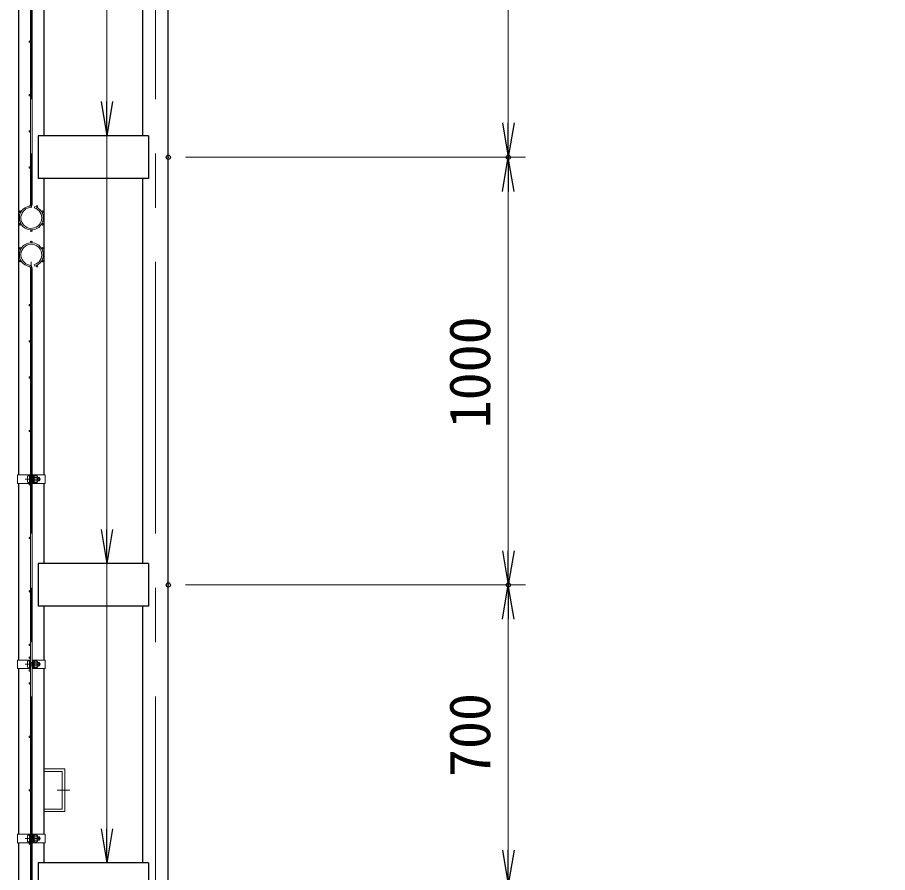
# Model space of a CAD drawing. Units: millimetres, scale not verified. Extents: x -8400 to 8400, y -5940 to 5940.
# Drawn here: x -1921 to 113, y -1890 to 110 of the extents above; entities that cross this region are included whole.
import ezdxf
from ezdxf.enums import TextEntityAlignment as Align

# ---------------------------------------------------------------- set-up
doc = ezdxf.new("R2010")
doc.units = ezdxf.units.MM
doc.header["$LTSCALE"] = 20
doc.header["$PDMODE"] = 32
doc.header["$PDSIZE"] = 10
doc.linetypes.add('USER1', pattern=[50.8, 31.75, -6.35, 6.35, -6.35])
for name, color, linetype, lineweight in [('0-3_D-STR1', 1, 'Continuous', 25), ('0-4_D-STR-DIM', 7, 'Continuous', 13), ('0-A_D-STR3', 3, 'Continuous', 13), ('0-B_D-STR2', 7, 'Continuous', 13), ('0-C_D-BMK', 2, 'USER1', 13), ('0-D_D-STR-TXT', 7, 'Continuous', 13)]:
    doc.layers.add(name, color=color, linetype=linetype, lineweight=lineweight)
doc.layers.add('0-5_0', color=7, linetype='Continuous')
doc.layers.add('0-6_Defpoints', color=7, linetype='Continuous')
doc.styles.add('ＭＳ ゴシック', font='')
doc.styles.get('ＭＳ ゴシック').set_extended_font_data('MS Gothic')

# ---------------------------------------------------------------- blocks, each defined once
blk = doc.blocks.new('_Open')
at = {"layer": '0-5_0'}
blk.add_line((-20, 3.333), (0, 0), dxfattribs=at)
blk.add_lwpolyline([(-20, -3.333), (0, 0), (-20, 0)], dxfattribs=at)

msp = doc.modelspace()

# ---------------------------------------------------------------- linework, layer by layer
at = {"layer": '0-3_D-STR1'}
for p, q in [((-1568.62, -3117), (-1568.62, 2092)), ((-1629.12, 733), (-1629.12, -167)), ((-1919.12, 180.25), (-1919.12, -959.75)), ((-1858.62, -167), (-1858.62, 180.25)), ((-1614.87, -167), (-1872.87, -167)), ((-1872.87, -167), (-1872.87, -267)), ((-1614.87, -167), (-1614.87, -267)), ((-1614.87, -267), (-1872.87, -267)), ((-1858.62, -959.75), (-1858.62, -267)), ((-1629.12, -267), (-1629.12, -1167)), ((-1919.12, -979.75), (-1919.12, -1392.5)), ((-1919.12, -979.75), (-1919.12, -1087)), ((-1858.62, -1167), (-1858.62, -979.75)), ((-1614.87, -1167), (-1872.87, -1167)), ((-1872.87, -1167), (-1872.87, -1267)), ((-1614.87, -1167), (-1614.87, -1267)), ((-1614.87, -1267), (-1872.87, -1267)), ((-1858.62, -1392.5), (-1858.62, -1267)), ((-1629.12, -1267), (-1629.12, -1867)), ((-1919.12, -1412.5), (-1919.12, -1799.75)), ((-1858.62, -1799.75), (-1858.62, -1412.5)), ((-1919.12, -1819.75), (-1919.12, -3117)), ((-1858.62, -1867), (-1858.62, -1819.75)), ((-1614.87, -1867), (-1872.87, -1867)), ((-1872.87, -1867), (-1872.87, -1967)), ((-1614.87, -1867), (-1614.87, -1967))]:
    msp.add_line(p, q, dxfattribs=at)
at = {"layer": '0-4_D-STR-DIM'}
for p, q in [((-773.87, -137), (-773.87, 703)), ((-1528.62, -217), (-733.87, -217)), ((-1528.62, -217), (-733.87, -217)), ((-773.87, -1137), (-773.87, -297)), ((-1528.62, -1217), (-733.87, -1217)), ((-1528.62, -1217), (-733.87, -1217)), ((-773.87, -1837), (-773.87, -1297))]:
    msp.add_line(p, q, dxfattribs=at)
at = {"layer": '0-6_Defpoints'}
for p in [(-1568.62, -217), (-1568.62, -217), (-773.87, -217), (-1568.62, -1217), (-1568.62, -1217), (-773.87, -1217)]:
    msp.add_point(p, dxfattribs=at)
at = {"layer": '0-A_D-STR3'}
for p, q in [((-1921.42, -959.75), (-1890.67, -959.75)), ((-1921.42, -959.75), (-1921.42, -979.75)), ((-1897.77, -963.25), (-1897.77, -976.25)), ((-1892.97, -979.75), (-1892.97, -959.75)), ((-1892.97, -961.75), (-1892.97, -977.75)), ((-1890.67, -979.75), (-1890.67, -959.75)), ((-1890.67, -965.75), (-1887.07, -965.75)), ((-1890.67, -966.42), (-1887.07, -966.42)), ((-1890.67, -973.07), (-1887.07, -973.07)), ((-1890.67, -973.75), (-1887.07, -973.75)), ((-1887.07, -979.75), (-1887.07, -959.75)), ((-1887.07, -959.75), (-1856.32, -959.75)), ((-1884.77, -979.75), (-1884.77, -959.75)), ((-1884.77, -965.25), (-1884.39, -962.09)), ((-1884.77, -965.25), (-1884.77, -974.25)), ((-1884.77, -974.25), (-1884.39, -977.41)), ((-1882.62, -962), (-1884.29, -962)), ((-1882.58, -969.75), (-1882.58, -962.02)), ((-1875.78, -965.99), (-1882.58, -965.99)), ((-1882.58, -969.75), (-1882.58, -977.47)), ((-1875.78, -973.5), (-1882.58, -973.5)), ((-1882.48, -962.24), (-1882.52, -962.07)), ((-1875.78, -962.24), (-1882.48, -962.24)), ((-1873.27, -964.75), (-1873.27, -974.75)), ((-1873.27, -965.75), (-1869.97, -965.75)), ((-1873.27, -966.42), (-1869.65, -966.42)), ((-1873.27, -973.07), (-1869.65, -973.07)), ((-1873.27, -973.75), (-1869.97, -973.75)), ((-1869.97, -965.75), (-1869.97, -973.75)), ((-1856.32, -959.75), (-1856.32, -979.75)), ((-1921.42, -979.75), (-1890.67, -979.75)), ((-1887.07, -979.75), (-1856.32, -979.75)), ((-1882.64, -977.5), (-1884.29, -977.5)), ((-1875.78, -977.25), (-1882.48, -977.25)), ((-1921.42, -1392.5), (-1890.67, -1392.5)), ((-1921.42, -1392.5), (-1921.42, -1412.5)), ((-1897.77, -1396), (-1897.77, -1409)), ((-1892.97, -1412.5), (-1892.97, -1392.5)), ((-1892.97, -1394.5), (-1892.97, -1410.5)), ((-1890.67, -1412.5), (-1890.67, -1392.5)), ((-1890.67, -1398.5), (-1887.07, -1398.5)), ((-1890.67, -1399.17), (-1887.07, -1399.17)), ((-1887.07, -1412.5), (-1887.07, -1392.5)), ((-1887.07, -1392.5), (-1856.32, -1392.5)), ((-1884.77, -1412.5), (-1884.77, -1392.5)), ((-1884.77, -1398), (-1884.39, -1394.84)), ((-1884.77, -1398), (-1884.77, -1407)), ((-1882.62, -1394.75), (-1884.29, -1394.75)), ((-1882.58, -1402.5), (-1882.58, -1394.77)), ((-1875.78, -1398.74), (-1882.58, -1398.74)), ((-1882.58, -1402.5), (-1882.58, -1410.22)), ((-1882.48, -1394.99), (-1882.52, -1394.82)), ((-1875.78, -1394.99), (-1882.48, -1394.99)), ((-1873.27, -1397.5), (-1873.27, -1407.5)), ((-1873.27, -1398.5), (-1869.97, -1398.5)), ((-1873.27, -1399.17), (-1869.65, -1399.17)), ((-1869.97, -1398.5), (-1869.97, -1406.5)), ((-1856.32, -1392.5), (-1856.32, -1412.5)), ((-1921.42, -1412.5), (-1890.67, -1412.5)), ((-1890.67, -1405.82), (-1887.07, -1405.82)), ((-1890.67, -1406.5), (-1887.07, -1406.5)), ((-1887.07, -1412.5), (-1856.32, -1412.5)), ((-1884.77, -1407), (-1884.39, -1410.16)), ((-1882.64, -1410.25), (-1884.29, -1410.25)), ((-1875.78, -1406.25), (-1882.58, -1406.25)), ((-1875.78, -1410), (-1882.48, -1410)), ((-1873.27, -1405.82), (-1869.65, -1405.82)), ((-1873.27, -1406.5), (-1869.97, -1406.5)), ((-1858.62, -1647), (-1810.62, -1647)), ((-1810.62, -1747), (-1810.62, -1647)), ((-1858.62, -1653), (-1816.62, -1653)), ((-1816.62, -1741), (-1816.62, -1653)), ((-1858.62, -1741), (-1816.62, -1741)), ((-1858.62, -1747), (-1810.62, -1747)), ((-1921.42, -1799.75), (-1890.67, -1799.75)), ((-1921.42, -1799.75), (-1921.42, -1819.75)), ((-1897.77, -1803.25), (-1897.77, -1816.25)), ((-1892.97, -1819.75), (-1892.97, -1799.75)), ((-1892.97, -1801.75), (-1892.97, -1817.75)), ((-1890.67, -1819.75), (-1890.67, -1799.75)), ((-1890.67, -1805.75), (-1887.07, -1805.75)), ((-1890.67, -1806.42), (-1887.07, -1806.42)), ((-1887.07, -1819.75), (-1887.07, -1799.75)), ((-1887.07, -1799.75), (-1856.32, -1799.75)), ((-1884.77, -1819.75), (-1884.77, -1799.75)), ((-1884.77, -1805.25), (-1884.39, -1802.09)), ((-1884.77, -1805.25), (-1884.77, -1814.25)), ((-1882.62, -1802), (-1884.29, -1802)), ((-1882.58, -1809.75), (-1882.58, -1802.02)), ((-1875.78, -1805.99), (-1882.58, -1805.99)), ((-1882.58, -1809.75), (-1882.58, -1817.47)), ((-1882.48, -1802.24), (-1882.52, -1802.07)), ((-1875.78, -1802.24), (-1882.48, -1802.24)), ((-1873.27, -1804.75), (-1873.27, -1814.75)), ((-1873.27, -1805.75), (-1869.97, -1805.75)), ((-1873.27, -1806.42), (-1869.65, -1806.42)), ((-1869.97, -1805.75), (-1869.97, -1813.75)), ((-1856.32, -1799.75), (-1856.32, -1819.75)), ((-1921.42, -1819.75), (-1890.67, -1819.75)), ((-1890.67, -1813.07), (-1887.07, -1813.07)), ((-1890.67, -1813.75), (-1887.07, -1813.75)), ((-1887.07, -1819.75), (-1856.32, -1819.75)), ((-1884.77, -1814.25), (-1884.39, -1817.41)), ((-1882.64, -1817.5), (-1884.29, -1817.5)), ((-1875.78, -1813.5), (-1882.58, -1813.5)), ((-1875.78, -1817.25), (-1882.48, -1817.25)), ((-1873.27, -1813.07), (-1869.65, -1813.07)), ((-1873.27, -1813.75), (-1869.97, -1813.75))]:
    msp.add_line(p, q, dxfattribs=at)
for centre, radius, start, end in [((-1884.29, -962.1), 0.1, 90, 173), ((-1882.62, -962.1), 0.1, 15, 90), ((-1887.46, -964.12), 5.32, 339.37322, 22.7756), ((-1887.46, -975.38), 5.32, 337.2244, 20.62678), ((-1903.33, -969.75), 21.19, 0, 10.20031), ((-1903.33, -969.75), 21.19, 349.79969, 0), ((-1876.8, -964.12), 2.13, 298.45309, 61.54691), ((-1881.54, -969.75), 6.87, 0, 33.09348), ((-1881.54, -969.75), 6.87, 326.90652, 0), ((-1876.8, -975.38), 2.13, 298.45309, 61.54691), ((-1880.05, -969), 8, 32.13463, 57.68315), ((-1880.05, -970.49), 8, 302.31685, 327.86537), ((-1877.47, -969.75), 8.5, 331.92751, 28.07249), ((-1884.29, -977.4), 0.1, 187, 270), ((-1882.64, -977.4), 0.1, 270, 337.2244), ((-1884.29, -1394.85), 0.1, 90, 173), ((-1882.62, -1394.85), 0.1, 15, 90), ((-1887.46, -1396.87), 5.32, 339.37322, 22.7756), ((-1903.33, -1402.5), 21.19, 0, 10.20031), ((-1903.33, -1402.5), 21.19, 349.79969, 0), ((-1876.8, -1396.87), 2.13, 298.45309, 61.54691), ((-1881.54, -1402.5), 6.87, 0, 33.09348), ((-1881.54, -1402.5), 6.87, 326.90652, 0), ((-1880.05, -1401.75), 8, 32.13463, 57.68315), ((-1877.47, -1402.5), 8.5, 331.92751, 28.07249), ((-1884.29, -1410.15), 0.1, 187, 270), ((-1882.64, -1410.15), 0.1, 270, 337.2244), ((-1887.46, -1408.13), 5.32, 337.2244, 20.62678), ((-1876.8, -1408.13), 2.13, 298.45309, 61.54691), ((-1880.05, -1403.24), 8, 302.31685, 327.86537), ((-1884.29, -1802.1), 0.1, 90, 173), ((-1882.62, -1802.1), 0.1, 15, 90), ((-1887.46, -1804.12), 5.32, 339.37322, 22.7756), ((-1903.33, -1809.75), 21.19, 0, 10.20031), ((-1903.33, -1809.75), 21.19, 349.79969, 0), ((-1876.8, -1804.12), 2.13, 298.45309, 61.54691), ((-1881.54, -1809.75), 6.87, 0, 33.09348), ((-1881.54, -1809.75), 6.87, 326.90652, 0), ((-1880.05, -1809), 8, 32.13463, 57.68315), ((-1877.47, -1809.75), 8.5, 331.92751, 28.07249), ((-1884.29, -1817.4), 0.1, 187, 270), ((-1882.64, -1817.4), 0.1, 270, 337.2244), ((-1887.46, -1815.38), 5.32, 337.2244, 20.62678), ((-1876.8, -1815.38), 2.13, 298.45309, 61.54691), ((-1880.05, -1810.49), 8, 302.31685, 327.86537)]:
    msp.add_arc(centre, radius, start, end, dxfattribs=at)
for centre, start_param, end_param in [((-1892.97, -963.25), 1.5707963, 3.1415927), ((-1892.97, -976.25), 3.1415927, 4.712389), ((-1892.97, -1396), 1.5707963, 3.1415927), ((-1892.97, -1409), 3.1415927, 4.712389), ((-1892.97, -1803.25), 1.5707963, 3.1415927), ((-1892.97, -1816.25), 3.1415927, 4.712389)]:
    msp.add_ellipse(centre, major_axis=(4.8, 0), ratio=0.3125, start_param=start_param, end_param=end_param, dxfattribs=at)
at = {"layer": '0-B_D-STR2'}
for p, q in [((-1890.67, 598), (-1890.67, -327.86)), ((-1887.07, 598), (-1887.07, -327.86)), ((-1881.9, -335.61), (-1880.87, -332.16)), ((-1890.67, -1402), (-1890.67, -476.13)), ((-1887.07, -1402), (-1887.07, -476.13)), ((-1881.9, -468.38), (-1880.87, -471.83)), ((-1890.67, -1402), (-1890.67, -2327.86)), ((-1887.07, -1402), (-1887.07, -2327.86))]:
    msp.add_line(p, q, dxfattribs=at)
for centre in [(-1892.47, 53), (-1892.47, -72), (-1892.47, -156.5), (-1892.47, -241), (-1914.68, -344.1), (-1875.76, -332.24), (-1863.07, -344.1), (-1914.68, -373.9), (-1863.07, -373.9), (-1888.87, -388.8), (-1888.87, -415.2), (-1914.68, -430.1), (-1863.07, -430.1), (-1914.68, -459.9), (-1863.07, -459.9), (-1875.76, -471.75), (-1892.47, -563), (-1892.47, -647.5), (-1892.47, -732), (-1892.47, -857), (-1892.47, -982), (-1892.47, -1107), (-1892.47, -1232), (-1892.47, -1357), (-1892.47, -1387), (-1892.47, -1417), (-1892.47, -1447), (-1892.47, -1572), (-1892.47, -1697), (-1892.47, -1822)]:
    msp.add_circle(centre, 1.8, dxfattribs=at)
for centre, radius, start, end in [((-1888.87, -359), 28, 99.83934, 73.39579), ((-1888.87, -359), 24.4, 99.83934, 73.39579), ((-1894.27, -327.86), 3.6, 279.83934, 0), ((-1894.27, -327.86), 7.2, 279.83934, 0), ((-1888.87, -445), 28, 286.60421, 260.16066), ((-1888.87, -445), 24.4, 286.60421, 260.16066), ((-1894.27, -476.13), 3.6, 0, 80.16066), ((-1894.27, -476.13), 7.2, 0, 80.16066)]:
    msp.add_arc(centre, radius, start, end, dxfattribs=at)
at = {"layer": '0-C_D-BMK'}
for p, q in [((-1888.87, -3129), (-1888.87, 3598)), ((-1598.87, -3129), (-1598.87, 2114)), ((-1903.29, -969.75), (-1867.55, -969.75)), ((-1903.29, -1402.5), (-1867.55, -1402.5)), ((-1828.64, -1697), (-1798.61, -1697)), ((-1903.29, -1809.75), (-1867.55, -1809.75))]:
    msp.add_line(p, q, dxfattribs=at)
at = {"layer": '0-D_D-STR-TXT'}
for points in [[(112.76, 1083), (-1712.19, 1083), (-1712.19, -165)], [(112.76, 1083), (-1712.19, 1083), (-1712.19, -1165)], [(112.76, 1083), (-1712.19, 1083), (-1712.19, -1865)]]:
    msp.add_lwpolyline(points, dxfattribs=at)

# ---------------------------------------------------------------- block references
at = {"layer": '0-4_D-STR-DIM', "xscale": 4, "yscale": 4}
for p, rotation in [((-773.87, -217), 270), ((-773.87, -217), 90), ((-773.87, -1217), 270), ((-773.87, -1217), 90), ((-773.87, -1917), 270)]:
    msp.add_blockref('_Open', p, dxfattribs=dict(at, rotation=rotation))
at = {"layer": '0-D_D-STR-TXT', "xscale": 4, "yscale": 4, "rotation": 270}
for p in [(-1712.19, -167), (-1712.19, -1167), (-1712.19, -1867)]:
    msp.add_blockref('_Open', p, dxfattribs=at)

# ---------------------------------------------------------------- texts
at = {"layer": '0-4_D-STR-DIM', "style": 'ＭＳ ゴシック'}
for s, p in [('1000', (-787.37, -850.8)), ('700', (-787.37, -1666))]:
    msp.add_text(s, height=96.19, rotation=90, dxfattribs=at).set_placement(p, align=Align.BOTTOM_LEFT)

doc.saveas('drawing.dxf')
